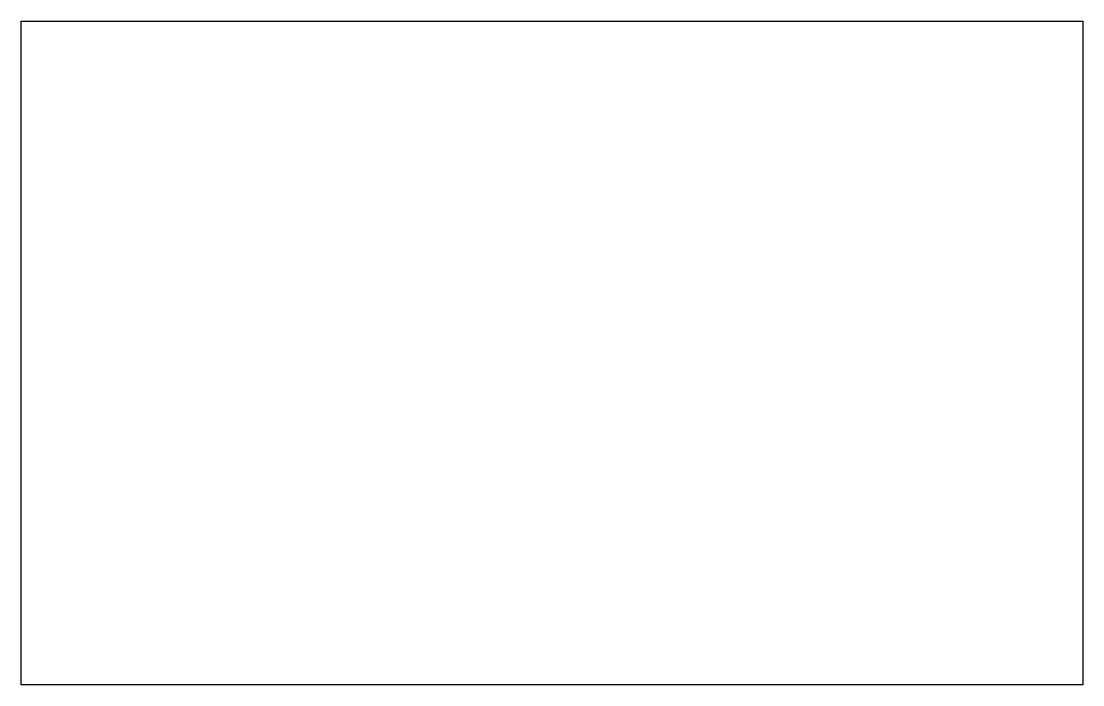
# Model space of a CAD drawing. Header units: inches. Extents: x -0.5 to 31.5, y -19.5 to 0.5.
import ezdxf

# ---------------------------------------------------------------- set-up
doc = ezdxf.new("R2010")
doc.units = ezdxf.units.IN
doc.layers.get('0').update_dxf_attribs({"linetype": 'CONTINUOUS'})

msp = doc.modelspace()

# ---------------------------------------------------------------- linework, layer by layer
msp.add_lwpolyline([(-0.5, 0.5), (31.5, 0.5), (31.5, -19.5), (-0.5, -19.5)], close=True)

doc.saveas('drawing.dxf')
